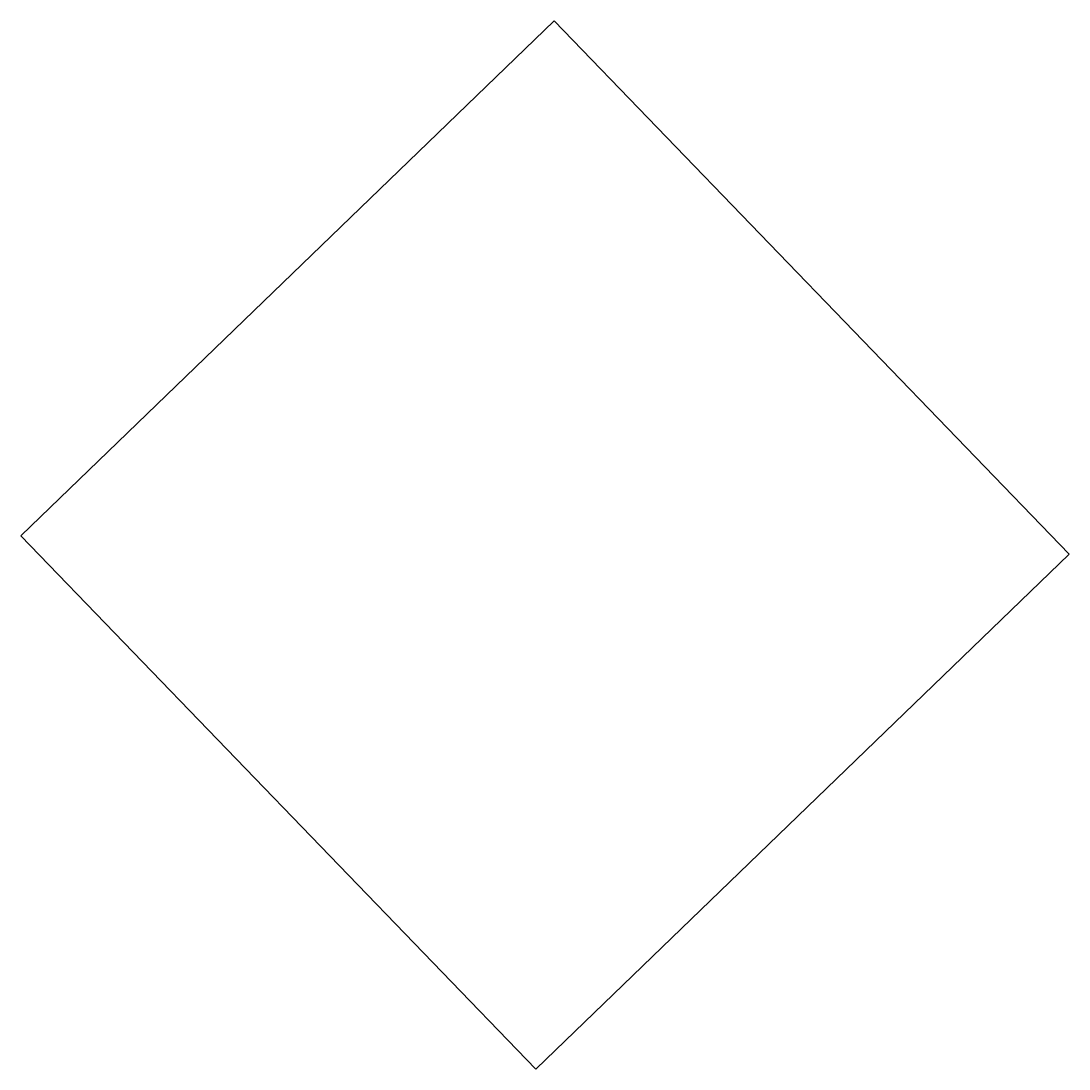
# Model space of a CAD drawing. Units: millimetres at full size, sheet at 1:100. Extents: x -9530 to -5288, y -1471 to 2771.
import ezdxf

# ---------------------------------------------------------------- set-up
doc = ezdxf.new("R2010")
doc.units = ezdxf.units.MM
doc.header["$LTSCALE"] = 100
doc.layers.add('0-0', color=7, linetype='Continuous')

msp = doc.modelspace()

# ---------------------------------------------------------------- linework, layer by layer
at = {"layer": '0-0'}
msp.add_lwpolyline([(-7446.4, -1470.6), (-5288.3, 613.4), (-7372.3, 2771.4), (-9530.3, 687.5)], close=True, dxfattribs=at)

doc.saveas('drawing.dxf')
